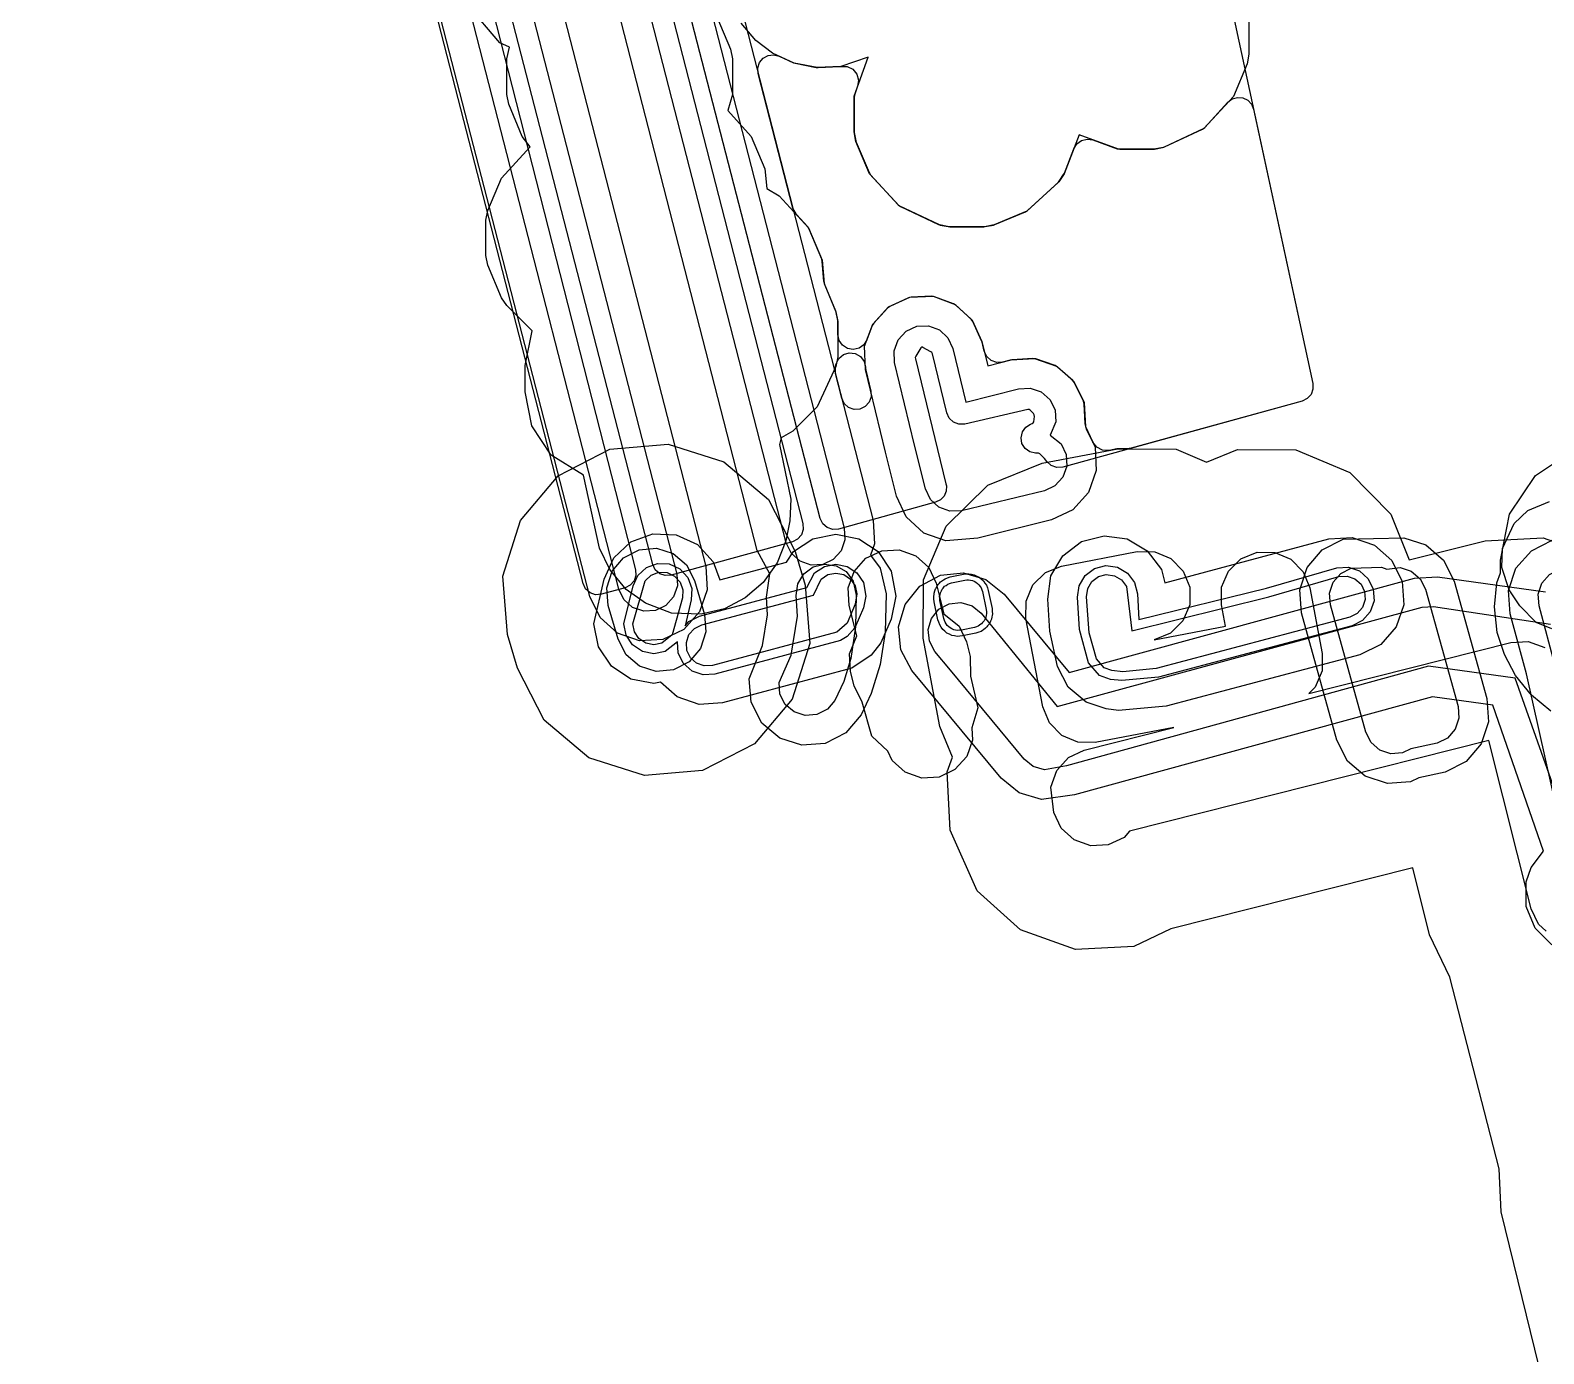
# Model space of a CAD drawing. Header units: metres. Extents: x 17722 to 17999, y 13535 to 15917.
# Drawn here: x 17803.2 to 17853.7, y 13827.8 to 13872 of the extents above; entities that cross this region are included whole.
import ezdxf

# ---------------------------------------------------------------- set-up
doc = ezdxf.new("R2010")
doc.units = ezdxf.units.M
for name, color, linetype in [('AI_GREENING_ALLOWED_ZONE', 4, 'Continuous'), ('AI_GREENING_EXCLUSIONS', 1, 'Continuous'), ('AI_GREENING_LAWN', 82, 'Continuous')]:
    doc.layers.add(name, color=color, linetype=linetype)

msp = doc.modelspace()

# ---------------------------------------------------------------- linework, layer by layer
at = {"layer": 'AI_GREENING_ALLOWED_ZONE'}
for points in [[(17827.498, 13870.579), (17827.486, 13870.765), (17827.543, 13870.943), (17827.662, 13871.087), (17827.825, 13871.178), (17828.01, 13871.203), (17828.192, 13871.157), (17828.67, 13870.937), (17828.726, 13870.919), (17829.438, 13870.779), (17829.497, 13870.775), (17830.223, 13870.808), (17830.257, 13870.815), (17830.466, 13870.81), (17830.655, 13870.72), (17830.79, 13870.56), (17830.848, 13870.359), (17830.819, 13870.152), (17830.712, 13869.858), (17830.697, 13869.773), (17830.697, 13868.654), (17830.702, 13868.605), (17830.757, 13868.331), (17830.772, 13868.284), (17831.199, 13867.264), (17831.245, 13867.191), (17832.17, 13866.186), (17832.247, 13866.129), (17833.523, 13865.532), (17833.579, 13865.513), (17833.848, 13865.459), (17833.897, 13865.454), (17835.035, 13865.454), (17835.084, 13865.459), (17835.358, 13865.514), (17835.405, 13865.529), (17836.425, 13865.955), (17836.498, 13866.002), (17837.518, 13866.94), (17837.556, 13866.984), (17837.701, 13867.2), (17837.727, 13867.25), (17838.038, 13868.064), (17838.141, 13868.228), (17838.298, 13868.341), (17838.486, 13868.385), (17838.677, 13868.355), (17839.488, 13868.059), (17839.573, 13868.044), (17840.691, 13868.044), (17840.741, 13868.049), (17841.009, 13868.103), (17841.066, 13868.122), (17842.341, 13868.719), (17842.419, 13868.776), (17843.192, 13869.616), (17843.336, 13869.725), (17843.51, 13869.775), (17843.691, 13869.76), (17843.854, 13869.681), (17843.979, 13869.55), (17844.048, 13869.383), (17846.027, 13860.216), (17846.032, 13860.028), (17845.966, 13859.851), (17845.84, 13859.712), (17845.671, 13859.628), (17839.961, 13858.054), (17839.824, 13858.036), (17839.53, 13858.038), (17839.482, 13858.034), (17839.221, 13857.984), (17839.003, 13857.991), (17838.808, 13858.09), (17838.675, 13858.262), (17838.469, 13858.698), (17838.423, 13858.885), (17838.388, 13859.53), (17838.363, 13859.626), (17838.065, 13860.238), (17838.007, 13860.315), (17837.496, 13860.767), (17837.413, 13860.815), (17836.768, 13861.038), (17836.673, 13861.051), (17835.967, 13861.008), (17835.919, 13861), (17835.662, 13860.933), (17835.464, 13860.922), (17835.278, 13860.988), (17835.132, 13861.121), (17835.049, 13861.3), (17834.977, 13861.6), (17834.961, 13861.647), (17834.665, 13862.288), (17834.609, 13862.366), (17834.108, 13862.829), (17834.025, 13862.88), (17833.386, 13863.116), (17833.29, 13863.131), (17832.609, 13863.104), (17832.515, 13863.081), (17831.896, 13862.796), (17831.818, 13862.739), (17831.355, 13862.238), (17831.304, 13862.156), (17831.129, 13861.68), (17831.025, 13861.512), (17830.864, 13861.397), (17830.671, 13861.353), (17830.476, 13861.388), (17830.31, 13861.496), (17830.199, 13861.659), (17830.16, 13861.853), (17830.16, 13862.27), (17830.155, 13862.319), (17830.1, 13862.593), (17830.085, 13862.64), (17829.729, 13863.492), (17829.692, 13863.643), (17829.637, 13864.296), (17829.618, 13864.371), (17829.197, 13865.379), (17829.151, 13865.451), (17828.772, 13865.863), (17828.655, 13866.077), (17827.498, 13870.579)], [(17830.097, 13860.873), (17830.187, 13861.053), (17830.341, 13861.183), (17830.534, 13861.241), (17830.734, 13861.219), (17830.909, 13861.119), (17831.031, 13860.958), (17831.079, 13860.763), (17831.081, 13860.715), (17831.088, 13860.666), (17831.258, 13859.967), (17831.267, 13859.773), (17831.201, 13859.59), (17831.07, 13859.447), (17830.894, 13859.364), (17830.7, 13859.354), (17830.517, 13859.419), (17830.372, 13859.549), (17830.288, 13859.724), (17830.076, 13860.549), (17830.078, 13860.803), (17830.097, 13860.873)]]:
    msp.add_lwpolyline(points, close=True, dxfattribs=at)
at = {"layer": 'AI_GREENING_EXCLUSIONS'}
for points in [[(17814.847, 13915.77), (17830.371, 13855.388), (17830.392, 13854.999), (17830.263, 13854.63), (17830.003, 13854.34), (17829.651, 13854.171), (17829.262, 13854.149), (17828.893, 13854.278), (17828.603, 13854.538), (17828.434, 13854.89), (17819.615, 13889.186)], [(17815.816, 13916.019), (17831.339, 13855.637), (17831.382, 13854.858), (17831.25, 13854.481), (17831.573, 13854.049), (17831.77, 13853.194), (17831.733, 13851.905), (17831.575, 13850.831), (17831.275, 13849.865), (17830.933, 13849.143), (17830.428, 13848.549), (17829.733, 13848.192), (17828.955, 13848.129), (17828.213, 13848.368), (17827.618, 13848.873), (17827.262, 13849.568), (17827.198, 13850.346), (17827.636, 13851.465), (17827.804, 13852.483), (17827.771, 13853.082), (17827.887, 13853.862), (17827.465, 13854.641), (17818.896, 13887.968)], [(17815.94, 13888.137), (17824.778, 13853.85), (17824.8, 13853.46), (17824.671, 13853.092), (17824.411, 13852.801), (17824.059, 13852.632), (17823.67, 13852.61), (17823.301, 13852.739), (17823.011, 13852.999), (17822.841, 13853.351), (17813.948, 13887.931)], [(17817.133, 13887.514), (17825.746, 13854.1), (17825.79, 13853.32), (17825.532, 13852.584), (17825.012, 13852.002), (17824.309, 13851.664), (17823.53, 13851.62), (17822.793, 13851.878), (17822.211, 13852.398), (17821.873, 13853.101), (17813.01, 13887.485)], [(17826.114, 13872.469), (17826.567, 13871.386), (17826.632, 13871.063), (17826.632, 13869.876), (17826.478, 13869.341), (17827.263, 13868.47), (17827.716, 13867.386), (17827.782, 13866.732), (17828.192, 13866.492), (17829.18, 13865.419), (17829.633, 13864.335), (17829.698, 13863.565), (17830.095, 13862.617), (17830.16, 13862.295), (17830.16, 13861.107), (17830.095, 13860.785), (17829.464, 13859.438), (17828.654, 13858.628), (17828.265, 13858.398), (17828.21, 13858.178), (17828.582, 13856.352), (17828.557, 13855.634), (17828.417, 13854.958), (17828.126, 13854.221), (17827.665, 13853.57), (17827.065, 13853.051), (17826.365, 13852.693), (17825.594, 13852.508), (17824.594, 13852.548), (17823.728, 13852.876), (17823.086, 13853.34), (17822.537, 13853.998), (17822.197, 13854.713), (17821.664, 13857.154), (17820.584, 13857.828), (17819.936, 13858.8), (17819.708, 13859.945), (17819.708, 13860.816), (17819.949, 13861.982), (17819.095, 13862.822), (17818.918, 13863.085), (17818.464, 13864.168), (17818.399, 13864.491), (17818.399, 13865.678), (17818.464, 13866.001), (17818.918, 13867.084), (17819.872, 13868.125), (17819.612, 13868.47), (17819.159, 13869.553), (17819.094, 13869.876), (17819.094, 13871.063), (17819.19, 13871.459), (17818.862, 13871.606), (17817.784, 13872.874)], [(17843.892, 13872.407), (17843.892, 13871.219), (17843.827, 13870.897), (17843.373, 13869.813), (17842.385, 13868.74), (17841.039, 13868.109), (17840.716, 13868.044), (17839.529, 13868.044), (17838.214, 13868.524), (17837.717, 13867.223), (17837.539, 13866.96), (17836.466, 13865.972), (17835.382, 13865.519), (17835.06, 13865.454), (17833.872, 13865.454), (17833.55, 13865.519), (17832.203, 13866.15), (17831.215, 13867.223), (17830.762, 13868.307), (17830.697, 13868.629), (17830.697, 13869.817), (17831.173, 13871.121), (17830.258, 13870.81), (17829.467, 13870.774), (17828.697, 13870.924), (17827.979, 13871.256), (17827.414, 13871.677), (17826.928, 13872.255)], [(17855.416, 13819.915), (17852.321, 13832.538), (17852.257, 13833.981), (17850.602, 13840.383), (17849.927, 13841.792), (17849.366, 13844.038), (17841.286, 13841.997), (17840.047, 13841.408), (17838.098, 13841.309), (17836.26, 13841.963), (17834.813, 13843.271), (17833.91, 13845.292), (17833.811, 13847.24), (17833.985, 13847.729), (17833.566, 13848.761), (17833.004, 13851.708), (17833.019, 13853.659), (17833.78, 13855.456), (17835.17, 13856.824), (17836.979, 13857.557), (17839.506, 13858.039), (17839.506, 13858.039), (17841.457, 13858.023), (17842.47, 13857.594), (17843.512, 13858.016), (17845.463, 13858.001), (17847.259, 13857.24), (17848.628, 13855.85), (17849.247, 13854.321), (17851.789, 13854.963), (17853.726, 13855.06), (17855.564, 13854.406)], [(17853.981, 13849.27), (17853.334, 13849.803), (17852.794, 13850.457), (17852.426, 13851.16), (17852.19, 13851.902), (17852.1, 13852.751), (17852.1, 13852.751), (17852.174, 13853.563), (17852.295, 13853.892), (17852.295, 13854.318), (17852.599, 13855.849), (17853.467, 13857.146), (17854.764, 13858.014)], [(17854.012, 13852.018), (17853.493, 13852.233), (17852.941, 13852.785), (17852.584, 13853.329), (17852.341, 13854.07), (17852.364, 13854.702), (17852.751, 13855.545), (17853.215, 13855.975), (17853.936, 13856.274)], [(17854.012, 13852.018), (17853.493, 13852.233), (17852.941, 13852.785), (17852.584, 13853.329), (17852.341, 13854.07), (17852.364, 13854.702), (17852.751, 13855.545), (17853.215, 13855.975), (17853.936, 13856.274)], [(17853.82, 13841.918), (17853.563, 13842.151), (17853.316, 13842.669), (17851.911, 13848.29), (17839.904, 13845.258), (17839.719, 13845.053), (17839.19, 13844.802), (17838.606, 13844.772), (17838.055, 13844.968), (17837.62, 13845.361), (17837.369, 13845.889), (17837.274, 13846.733), (17837.47, 13847.285), (17837.862, 13847.719), (17838.391, 13847.97), (17841.379, 13848.725), (17838.759, 13848.225), (17838.174, 13848.229), (17837.635, 13848.458), (17837.224, 13848.875), (17837.004, 13849.417), (17836.442, 13852.364), (17836.447, 13852.949), (17836.675, 13853.488), (17837.092, 13853.899), (17837.092, 13853.899), (17837.634, 13854.119), (17840.162, 13854.601), (17840.747, 13854.596), (17841.286, 13854.368), (17841.696, 13853.951), (17841.916, 13853.408), (17841.912, 13852.823), (17841.683, 13852.284), (17841.266, 13851.873), (17840.724, 13851.654), (17843.112, 13852.109), (17842.976, 13852.824), (17842.98, 13853.409), (17843.208, 13853.948), (17843.625, 13854.358), (17844.168, 13854.578), (17844.753, 13854.573), (17845.292, 13854.345), (17845.703, 13853.928), (17845.922, 13853.386), (17846.34, 13851.198), (17846.335, 13850.613), (17846.107, 13850.074), (17845.895, 13849.865), (17852.638, 13851.568), (17853.223, 13851.596), (17853.773, 13851.399)], [(17860.221, 13821.177), (17855.939, 13838.104), (17853.163, 13850.516), (17852.618, 13852.525), (17852.565, 13853.303), (17852.814, 13854.043), (17853.327, 13854.631), (17854.026, 13854.978), (17854.804, 13855.031), (17855.544, 13854.783), (17856.132, 13854.27), (17856.479, 13853.571), (17859.845, 13838.765), (17864.467, 13820.596)], [(17854.008, 13841.466), (17853.459, 13842.019), (17853.157, 13842.741), (17853.157, 13843.564), (17853.322, 13844.047), (17853.731, 13844.588), (17852.042, 13849.466), (17850.022, 13849.745), (17838.062, 13846.473), (17836.965, 13846.316), (17836.217, 13846.539), (17835.612, 13847.032), (17832.632, 13850.628), (17832.26, 13851.315), (17832.18, 13852.091), (17832.403, 13852.839), (17832.895, 13853.444), (17833.582, 13853.815), (17834.358, 13853.896), (17835.106, 13853.673), (17835.711, 13853.18), (17837.882, 13850.561), (17849.427, 13853.711), (17849.427, 13853.711), (17850.187, 13853.76), (17853.803, 13853.261)], [(17861.313, 13820.838), (17856.914, 13838.326), (17854.138, 13850.738), (17853.583, 13852.786), (17853.557, 13853.176), (17853.681, 13853.545), (17853.681, 13853.545), (17853.938, 13853.839), (17854.287, 13854.013), (17854.676, 13854.04), (17855.046, 13853.915), (17855.34, 13853.659), (17855.514, 13853.309), (17858.871, 13838.531), (17863.498, 13820.352)], [(17854.93, 13844.333), (17852.786, 13850.373), (17849.887, 13850.773), (17837.8, 13847.438), (17837.059, 13847.312), (17836.685, 13847.423), (17836.382, 13847.67), (17833.925, 13850.635), (17833.401, 13851.266), (17833.216, 13851.609), (17833.176, 13851.998), (17833.287, 13852.371), (17833.533, 13852.674), (17833.877, 13852.86), (17834.265, 13852.9), (17834.639, 13852.788), (17834.941, 13852.542), (17837.479, 13849.424), (17849.68, 13852.744), (17850.06, 13852.768), (17853.967, 13852.18)]]:
    msp.add_lwpolyline(points, dxfattribs=at)
for points in [[(17838.044, 13860.282), (17838.385, 13859.58), (17838.428, 13858.787), (17838.756, 13858.089), (17838.793, 13857.309), (17838.529, 13856.575), (17838.004, 13855.998), (17837.297, 13855.666), (17834.839, 13855.047), (17833.763, 13854.959), (17833.028, 13855.222), (17832.438, 13855.762), (17832.116, 13856.451), (17831.746, 13857.926), (17831.082, 13860.69), (17831.051, 13861.47), (17831.321, 13862.202), (17831.851, 13862.775), (17832.56, 13863.102), (17833.339, 13863.133), (17834.072, 13862.863), (17834.645, 13862.333), (17834.971, 13861.624), (17835.168, 13860.805), (17835.943, 13861.006), (17836.722, 13861.054), (17837.459, 13860.799), (17838.044, 13860.282)], [(17837.247, 13859.677), (17837.418, 13859.326), (17837.442, 13858.937), (17837.248, 13858.493), (17837.62, 13858.201), (17837.786, 13857.848), (17837.804, 13857.458), (17837.672, 13857.091), (17837.409, 13856.802), (17837.056, 13856.636), (17834.289, 13855.965), (17833.899, 13855.95), (17833.533, 13856.085), (17833.253, 13856.342), (17833.086, 13856.694), (17832.718, 13858.159), (17832.054, 13860.924), (17832.039, 13861.314), (17832.174, 13861.68), (17832.439, 13861.966), (17832.793, 13862.13), (17833.183, 13862.145), (17833.549, 13862.01), (17833.836, 13861.745), (17833.999, 13861.391), (17834.43, 13859.599), (17836.197, 13860.039), (17836.586, 13860.063), (17836.955, 13859.936), (17837.247, 13859.677)], [(17827.838, 13856.339), (17828.734, 13854.605), (17829.06, 13853.475), (17829.224, 13851.531), (17828.632, 13849.672), (17827.374, 13848.181), (17825.64, 13847.285), (17823.697, 13847.121), (17821.838, 13847.713), (17820.347, 13848.972), (17819.451, 13850.705), (17819.125, 13851.835), (17818.961, 13853.779), (17819.553, 13855.638), (17820.811, 13857.129), (17822.544, 13858.025), (17824.488, 13858.189), (17826.347, 13857.597), (17827.838, 13856.339)], [(17825.464, 13854.836), (17825.994, 13854.263), (17826.217, 13853.659), (17828.441, 13854.25), (17828.675, 13854.6), (17829.324, 13855.033), (17830.089, 13855.185), (17830.854, 13855.033), (17831.503, 13854.6), (17831.937, 13853.951), (17832.089, 13853.107), (17831.937, 13852.345), (17831.589, 13851.553), (17831.271, 13851.141), (17830.622, 13850.708), (17826.302, 13849.543), (17825.524, 13849.493), (17824.785, 13849.746), (17824.231, 13850.234), (17824.007, 13850.189), (17823.242, 13850.341), (17822.593, 13850.775), (17822.159, 13851.424), (17822.007, 13852.189), (17822.344, 13853.685), (17822.671, 13854.394), (17823.244, 13854.924), (17823.976, 13855.194), (17824.756, 13855.163), (17825.464, 13854.836)], [(17838.295, 13854.934), (17839.05, 13855.131), (17839.823, 13855.024), (17840.496, 13854.63), (17840.967, 13854.007), (17841.083, 13853.563), (17846.566, 13855.023), (17847.345, 13855.072), (17848.083, 13854.82), (17848.669, 13854.305), (17849.013, 13853.604), (17849.063, 13852.826), (17848.811, 13852.087), (17848.295, 13851.501), (17847.595, 13851.157), (17841.128, 13849.435), (17839.539, 13849.296), (17839.12, 13849.344), (17838.451, 13849.57), (17837.854, 13850.072), (17837.494, 13850.765), (17837.234, 13851.941), (17837.171, 13853.017), (17837.278, 13853.79), (17837.672, 13854.463), (17838.295, 13854.934)], [(17825.371, 13853.636), (17825.697, 13852.505), (17825.746, 13851.922), (17825.568, 13851.364), (17825.191, 13850.917), (17824.671, 13850.649), (17824.088, 13850.599), (17823.53, 13850.777), (17823.083, 13851.154), (17822.814, 13851.674), (17822.488, 13852.805), (17822.439, 13853.388), (17822.617, 13853.946), (17822.994, 13854.393), (17823.514, 13854.662), (17824.097, 13854.711), (17824.655, 13854.533), (17825.102, 13854.156), (17825.371, 13853.636)], [(17830.795, 13851.787), (17830.537, 13852.805), (17830.506, 13853.39), (17830.701, 13853.942), (17831.093, 13854.377), (17831.621, 13854.629), (17832.206, 13854.659), (17832.757, 13854.464), (17833.192, 13854.072), (17833.444, 13853.544), (17833.703, 13852.526), (17834.207, 13852.11), (17834.459, 13851.582), (17834.582, 13851.097), (17834.587, 13850.441), (17834.831, 13849.376), (17834.636, 13848.716), (17834.658, 13848.304), (17834.462, 13847.752), (17834.071, 13847.317), (17833.542, 13847.065), (17832.958, 13847.034), (17832.406, 13847.23), (17831.971, 13847.621), (17831.822, 13847.934), (17831.291, 13848.437), (17830.972, 13849.57), (17830.705, 13850.112), (17830.582, 13850.597), (17830.551, 13851.181), (17830.795, 13851.787)], [(17845.833, 13854.07), (17846.342, 13854.662), (17847.039, 13855.014), (17849.064, 13855.065), (17849.806, 13854.822), (17850.397, 13854.313), (17850.749, 13853.616), (17851.841, 13849.694), (17851.9, 13848.916), (17851.656, 13848.175), (17851.147, 13847.583), (17850.451, 13847.231), (17849.568, 13847.047), (17849.295, 13846.909), (17848.516, 13846.851), (17847.775, 13847.094), (17847.183, 13847.603), (17846.832, 13848.3), (17845.648, 13852.551), (17845.59, 13853.329), (17845.833, 13854.07)], [(17825.532, 13852.442), (17829.125, 13853.397), (17829.382, 13853.893), (17829.706, 13854.109), (17830.089, 13854.185), (17830.472, 13854.109), (17830.796, 13853.893), (17831.013, 13853.568), (17831.089, 13853.109), (17831.013, 13852.727), (17830.724, 13852.055), (17830.466, 13851.762), (17830.24, 13851.633), (17826.046, 13850.509), (17825.656, 13850.485), (17825.287, 13850.611), (17824.994, 13850.869), (17824.822, 13851.219), (17824.799, 13851.587), (17824.39, 13851.265), (17824.007, 13851.189), (17823.625, 13851.265), (17823.3, 13851.482), (17823.083, 13851.807), (17823.007, 13852.189), (17823.316, 13853.452), (17823.479, 13853.806), (17823.766, 13854.071), (17824.132, 13854.206), (17824.522, 13854.19), (17824.876, 13854.027), (17825.141, 13853.74), (17825.276, 13853.374), (17825.261, 13852.985), (17825.054, 13852.126), (17825.182, 13852.27), (17825.532, 13852.442)], [(17830.101, 13854.13), (17830.437, 13853.931), (17830.67, 13853.618), (17830.772, 13853.141), (17830.743, 13852.084), (17830.594, 13851.026), (17830.355, 13850.261), (17830.059, 13849.63), (17829.806, 13849.332), (17829.459, 13849.154), (17829.07, 13849.122), (17828.699, 13849.242), (17828.401, 13849.495), (17828.223, 13849.842), (17828.192, 13850.231), (17828.594, 13851.141), (17828.81, 13852.449), (17828.769, 13853.135), (17828.825, 13853.521), (17829.024, 13853.856), (17829.337, 13854.09), (17829.715, 13854.186), (17830.101, 13854.13)], [(17839.109, 13854.133), (17839.495, 13854.079), (17839.832, 13853.882), (17840.067, 13853.571), (17840.166, 13853.193), (17840.217, 13852.328), (17844.484, 13853.382), (17846.823, 13854.056), (17847.213, 13854.081), (17847.582, 13853.955), (17847.875, 13853.697), (17848.047, 13853.347), (17848.072, 13852.958), (17847.946, 13852.588), (17847.688, 13852.296), (17847.338, 13852.124), (17840.87, 13850.402), (17839.65, 13850.29), (17839.268, 13850.333), (17838.9, 13850.465), (17838.536, 13850.887), (17838.233, 13852), (17838.169, 13853.076), (17838.223, 13853.462), (17838.42, 13853.799), (17838.731, 13854.034), (17839.109, 13854.133)], [(17846.704, 13853.579), (17846.958, 13853.874), (17847.307, 13854.05), (17848.32, 13854.076), (17848.501, 13854.017), (17848.943, 13854.073), (17849.314, 13853.951), (17849.61, 13853.696), (17849.786, 13853.348), (17850.878, 13849.426), (17850.907, 13849.037), (17850.785, 13848.666), (17850.531, 13848.37), (17850.182, 13848.195), (17849.299, 13848.011), (17849.026, 13847.873), (17848.637, 13847.843), (17848.267, 13847.965), (17847.971, 13848.22), (17847.795, 13848.568), (17846.612, 13852.819), (17846.582, 13853.208), (17846.704, 13853.579)], [(17823.739, 13851.542), (17823.512, 13851.694), (17823.36, 13851.921), (17823.307, 13852.189), (17823.722, 13853.63), (17823.923, 13853.815), (17824.179, 13853.91), (17824.452, 13853.899), (17824.7, 13853.784), (17824.885, 13853.584), (17824.98, 13853.328), (17824.969, 13853.055), (17824.618, 13851.822), (17824.275, 13851.542), (17824.007, 13851.489), (17823.739, 13851.542)], [(17825.609, 13852.152), (17829.345, 13853.145), (17829.594, 13853.68), (17829.821, 13853.832), (17830.089, 13853.885), (17830.357, 13853.832), (17830.584, 13853.68), (17830.736, 13853.453), (17830.789, 13853.185), (17830.736, 13852.842), (17830.464, 13852.206), (17830.126, 13851.91), (17825.969, 13850.799), (17825.696, 13850.782), (17825.438, 13850.87), (17825.233, 13851.051), (17825.112, 13851.296), (17825.095, 13851.569), (17825.183, 13851.827), (17825.364, 13852.032), (17825.609, 13852.152)], [(17834.145, 13851.768), (17834.055, 13851.785), (17833.965, 13851.802), (17833.965, 13851.802), (17833.965, 13851.802), (17833.965, 13851.802), (17833.965, 13851.802), (17833.883, 13851.842), (17833.801, 13851.881), (17833.801, 13851.881), (17833.801, 13851.881), (17833.801, 13851.881), (17833.801, 13851.881), (17833.731, 13851.941), (17833.662, 13852), (17833.662, 13852), (17833.662, 13852), (17833.662, 13852), (17833.662, 13852), (17833.611, 13852.076), (17833.559, 13852.151), (17833.559, 13852.151), (17833.559, 13852.151), (17833.559, 13852.151), (17833.559, 13852.151), (17833.529, 13852.238), (17833.499, 13852.324), (17833.499, 13852.324), (17833.499, 13852.324), (17833.373, 13852.925), (17833.365, 13853.024), (17833.359, 13853.107), (17833.359, 13853.107), (17833.359, 13853.107), (17833.359, 13853.107), (17833.359, 13853.107), (17833.37, 13853.167), (17833.378, 13853.207), (17833.393, 13853.287), (17833.393, 13853.287), (17833.393, 13853.287), (17833.393, 13853.287), (17833.393, 13853.287), (17833.424, 13853.353), (17833.438, 13853.381), (17833.472, 13853.452), (17833.472, 13853.452), (17833.472, 13853.452), (17833.472, 13853.452), (17833.472, 13853.452), (17833.523, 13853.511), (17833.543, 13853.535), (17833.591, 13853.59), (17833.591, 13853.59), (17833.591, 13853.59), (17833.591, 13853.59), (17833.591, 13853.59), (17833.658, 13853.636), (17833.691, 13853.659), (17833.742, 13853.693), (17833.742, 13853.693), (17833.742, 13853.693), (17833.742, 13853.693), (17833.742, 13853.693), (17833.82, 13853.721), (17833.914, 13853.754), (17834.355, 13853.846), (17834.355, 13853.846), (17834.355, 13853.846), (17834.446, 13853.853), (17834.537, 13853.86), (17834.537, 13853.86), (17834.537, 13853.86), (17834.537, 13853.86), (17834.537, 13853.86), (17834.627, 13853.843), (17834.716, 13853.826), (17834.716, 13853.826), (17834.716, 13853.826), (17834.716, 13853.826), (17834.716, 13853.826), (17834.799, 13853.786), (17834.881, 13853.747), (17834.881, 13853.747), (17834.881, 13853.747), (17834.881, 13853.747), (17834.881, 13853.747), (17834.95, 13853.687), (17835.02, 13853.628), (17835.02, 13853.628), (17835.02, 13853.628), (17835.02, 13853.628), (17835.02, 13853.628), (17835.071, 13853.552), (17835.123, 13853.477), (17835.123, 13853.477), (17835.123, 13853.477), (17835.123, 13853.477), (17835.123, 13853.477), (17835.153, 13853.391), (17835.183, 13853.304), (17835.183, 13853.304), (17835.183, 13853.304), (17835.309, 13852.703), (17835.309, 13852.703), (17835.309, 13852.703), (17835.309, 13852.703), (17835.317, 13852.604), (17835.323, 13852.521), (17835.323, 13852.521), (17835.323, 13852.521), (17835.323, 13852.521), (17835.323, 13852.521), (17835.312, 13852.461), (17835.304, 13852.421), (17835.289, 13852.341), (17835.289, 13852.341), (17835.289, 13852.341), (17835.289, 13852.341), (17835.289, 13852.341), (17835.258, 13852.275), (17835.244, 13852.247), (17835.21, 13852.177), (17835.21, 13852.177), (17835.21, 13852.177), (17835.21, 13852.177), (17835.21, 13852.177), (17835.159, 13852.117), (17835.139, 13852.093), (17835.091, 13852.038), (17835.091, 13852.038), (17835.091, 13852.038), (17835.091, 13852.038), (17835.091, 13852.038), (17835.024, 13851.992), (17834.99, 13851.969), (17834.94, 13851.935), (17834.94, 13851.935), (17834.94, 13851.935), (17834.94, 13851.935), (17834.94, 13851.935), (17834.862, 13851.907), (17834.768, 13851.874), (17834.768, 13851.874), (17834.327, 13851.782), (17834.327, 13851.782), (17834.327, 13851.782), (17834.236, 13851.775), (17834.145, 13851.768), (17834.145, 13851.768), (17834.145, 13851.768), (17834.145, 13851.768), (17834.145, 13851.768)], [(17834.028, 13851.992), (17834.028, 13851.992), (17833.969, 13852.02), (17833.91, 13852.049), (17833.91, 13852.049), (17833.91, 13852.049), (17833.861, 13852.091), (17833.811, 13852.134), (17833.811, 13852.134), (17833.774, 13852.188), (17833.738, 13852.242), (17833.738, 13852.242), (17833.738, 13852.242), (17833.716, 13852.303), (17833.694, 13852.365), (17833.694, 13852.365), (17833.694, 13852.365), (17833.568, 13852.966), (17833.568, 13852.966), (17833.563, 13853.037), (17833.558, 13853.096), (17833.558, 13853.096), (17833.558, 13853.096), (17833.567, 13853.139), (17833.572, 13853.167), (17833.583, 13853.224), (17833.583, 13853.224), (17833.605, 13853.272), (17833.615, 13853.292), (17833.639, 13853.342), (17833.639, 13853.342), (17833.639, 13853.342), (17833.676, 13853.385), (17833.724, 13853.441), (17833.724, 13853.441), (17833.772, 13853.474), (17833.772, 13853.474), (17833.832, 13853.515), (17833.832, 13853.515), (17833.832, 13853.515), (17833.888, 13853.534), (17833.888, 13853.534), (17833.955, 13853.558), (17833.955, 13853.558), (17834.396, 13853.65), (17834.396, 13853.65), (17834.396, 13853.65), (17834.461, 13853.655), (17834.526, 13853.66), (17834.526, 13853.66), (17834.59, 13853.648), (17834.654, 13853.636), (17834.654, 13853.636), (17834.713, 13853.608), (17834.772, 13853.579), (17834.772, 13853.579), (17834.772, 13853.579), (17834.821, 13853.537), (17834.871, 13853.494), (17834.871, 13853.494), (17834.908, 13853.44), (17834.944, 13853.387), (17834.944, 13853.387), (17834.966, 13853.325), (17834.988, 13853.263), (17834.988, 13853.263), (17834.988, 13853.263), (17835.114, 13852.662), (17835.119, 13852.591), (17835.123, 13852.532), (17835.123, 13852.532), (17835.123, 13852.532), (17835.11, 13852.461), (17835.099, 13852.404), (17835.099, 13852.404), (17835.067, 13852.336), (17835.043, 13852.286), (17835.043, 13852.286), (17835.043, 13852.286), (17835.006, 13852.244), (17834.992, 13852.227), (17834.958, 13852.187), (17834.958, 13852.187), (17834.958, 13852.187), (17834.904, 13852.15), (17834.886, 13852.138), (17834.85, 13852.113), (17834.85, 13852.113), (17834.85, 13852.113), (17834.788, 13852.092), (17834.727, 13852.07), (17834.727, 13852.07), (17834.286, 13851.978), (17834.286, 13851.978), (17834.286, 13851.978), (17834.221, 13851.973), (17834.156, 13851.968), (17834.156, 13851.968), (17834.156, 13851.968), (17834.092, 13851.98), (17834.028, 13851.992)], [(17839.126, 13853.833), (17839.397, 13853.796), (17839.632, 13853.658), (17839.797, 13853.44), (17839.978, 13851.958), (17844.561, 13853.092), (17846.9, 13853.766), (17847.173, 13853.784), (17847.431, 13853.696), (17847.636, 13853.515), (17847.757, 13853.27), (17847.774, 13852.997), (17847.686, 13852.739), (17847.506, 13852.534), (17847.261, 13852.413), (17840.793, 13850.692), (17839.683, 13850.588), (17839.312, 13850.63), (17839.055, 13850.722), (17838.8, 13851.017), (17838.552, 13851.889), (17838.469, 13853.093), (17838.506, 13853.364), (17838.644, 13853.599), (17838.862, 13853.764), (17839.126, 13853.833)]]:
    msp.add_lwpolyline(points, close=True, dxfattribs=at)
at = {"layer": 'AI_GREENING_LAWN'}
for points in [[(17842.987, 13874.297), (17846.027, 13860.216), (17846.032, 13860.028), (17845.966, 13859.851), (17845.84, 13859.712), (17845.672, 13859.628), (17837.677, 13857.422), (17837.474, 13857.409), (17837.283, 13857.478), (17837.135, 13857.617), (17837.065, 13857.716), (17836.904, 13857.864), (17836.856, 13857.89), (17836.76, 13857.893), (17836.57, 13857.937), (17836.412, 13858.05), (17836.309, 13858.216), (17836.277, 13858.408), (17836.321, 13858.598), (17836.434, 13858.756), (17836.599, 13858.86), (17836.652, 13858.88), (17836.688, 13858.901), (17836.7, 13858.94), (17836.725, 13859.118), (17836.719, 13859.172), (17836.691, 13859.217), (17836.579, 13859.327), (17836.547, 13859.349), (17836.508, 13859.346), (17834.394, 13858.864), (17834.2, 13858.859), (17834.019, 13858.927), (17833.878, 13859.059), (17833.797, 13859.235), (17833.322, 13861.205), (17833.301, 13861.249), (17833.264, 13861.281), (17832.999, 13861.426), (17832.959, 13861.439), (17832.932, 13861.408), (17832.761, 13861.129), (17832.745, 13861.086), (17832.747, 13861.039), (17833.765, 13856.865), (17833.762, 13856.864), (17833.783, 13856.804), (17833.777, 13856.624), (17833.707, 13856.457), (17833.584, 13856.326), (17833.421, 13856.248), (17830.182, 13855.354), (17829.985, 13855.34), (17829.798, 13855.403), (17829.65, 13855.534), (17829.564, 13855.711), (17811.104, 13927.237)], [(17814.636, 13888.329), (17823.399, 13853.996), (17823.41, 13853.804), (17823.347, 13853.622), (17823.22, 13853.477), (17823.047, 13853.391), (17822.262, 13853.174), (17822.065, 13853.161), (17821.878, 13853.224), (17821.73, 13853.354), (17821.645, 13853.532), (17803.175, 13925.241)]]:
    msp.add_lwpolyline(points, dxfattribs=at)
msp.add_lwpolyline([(17815.49, 13888.713), (17815.692, 13888.862), (17815.863, 13888.943), (17819.634, 13889.913), (17819.829, 13889.924), (17820.013, 13889.86), (17820.159, 13889.729), (17820.243, 13889.554), (17828.991, 13855.536), (17829.002, 13855.343), (17828.939, 13855.16), (17828.812, 13855.015), (17828.639, 13854.929), (17824.589, 13853.815), (17824.392, 13853.801), (17824.206, 13853.864), (17824.058, 13853.995), (17823.972, 13854.172), (17815.269, 13887.936), (17815.257, 13888.126), (17815.29, 13888.375), (17815.355, 13888.564), (17815.49, 13888.713)], close=True, dxfattribs=at)

doc.saveas('drawing.dxf')
